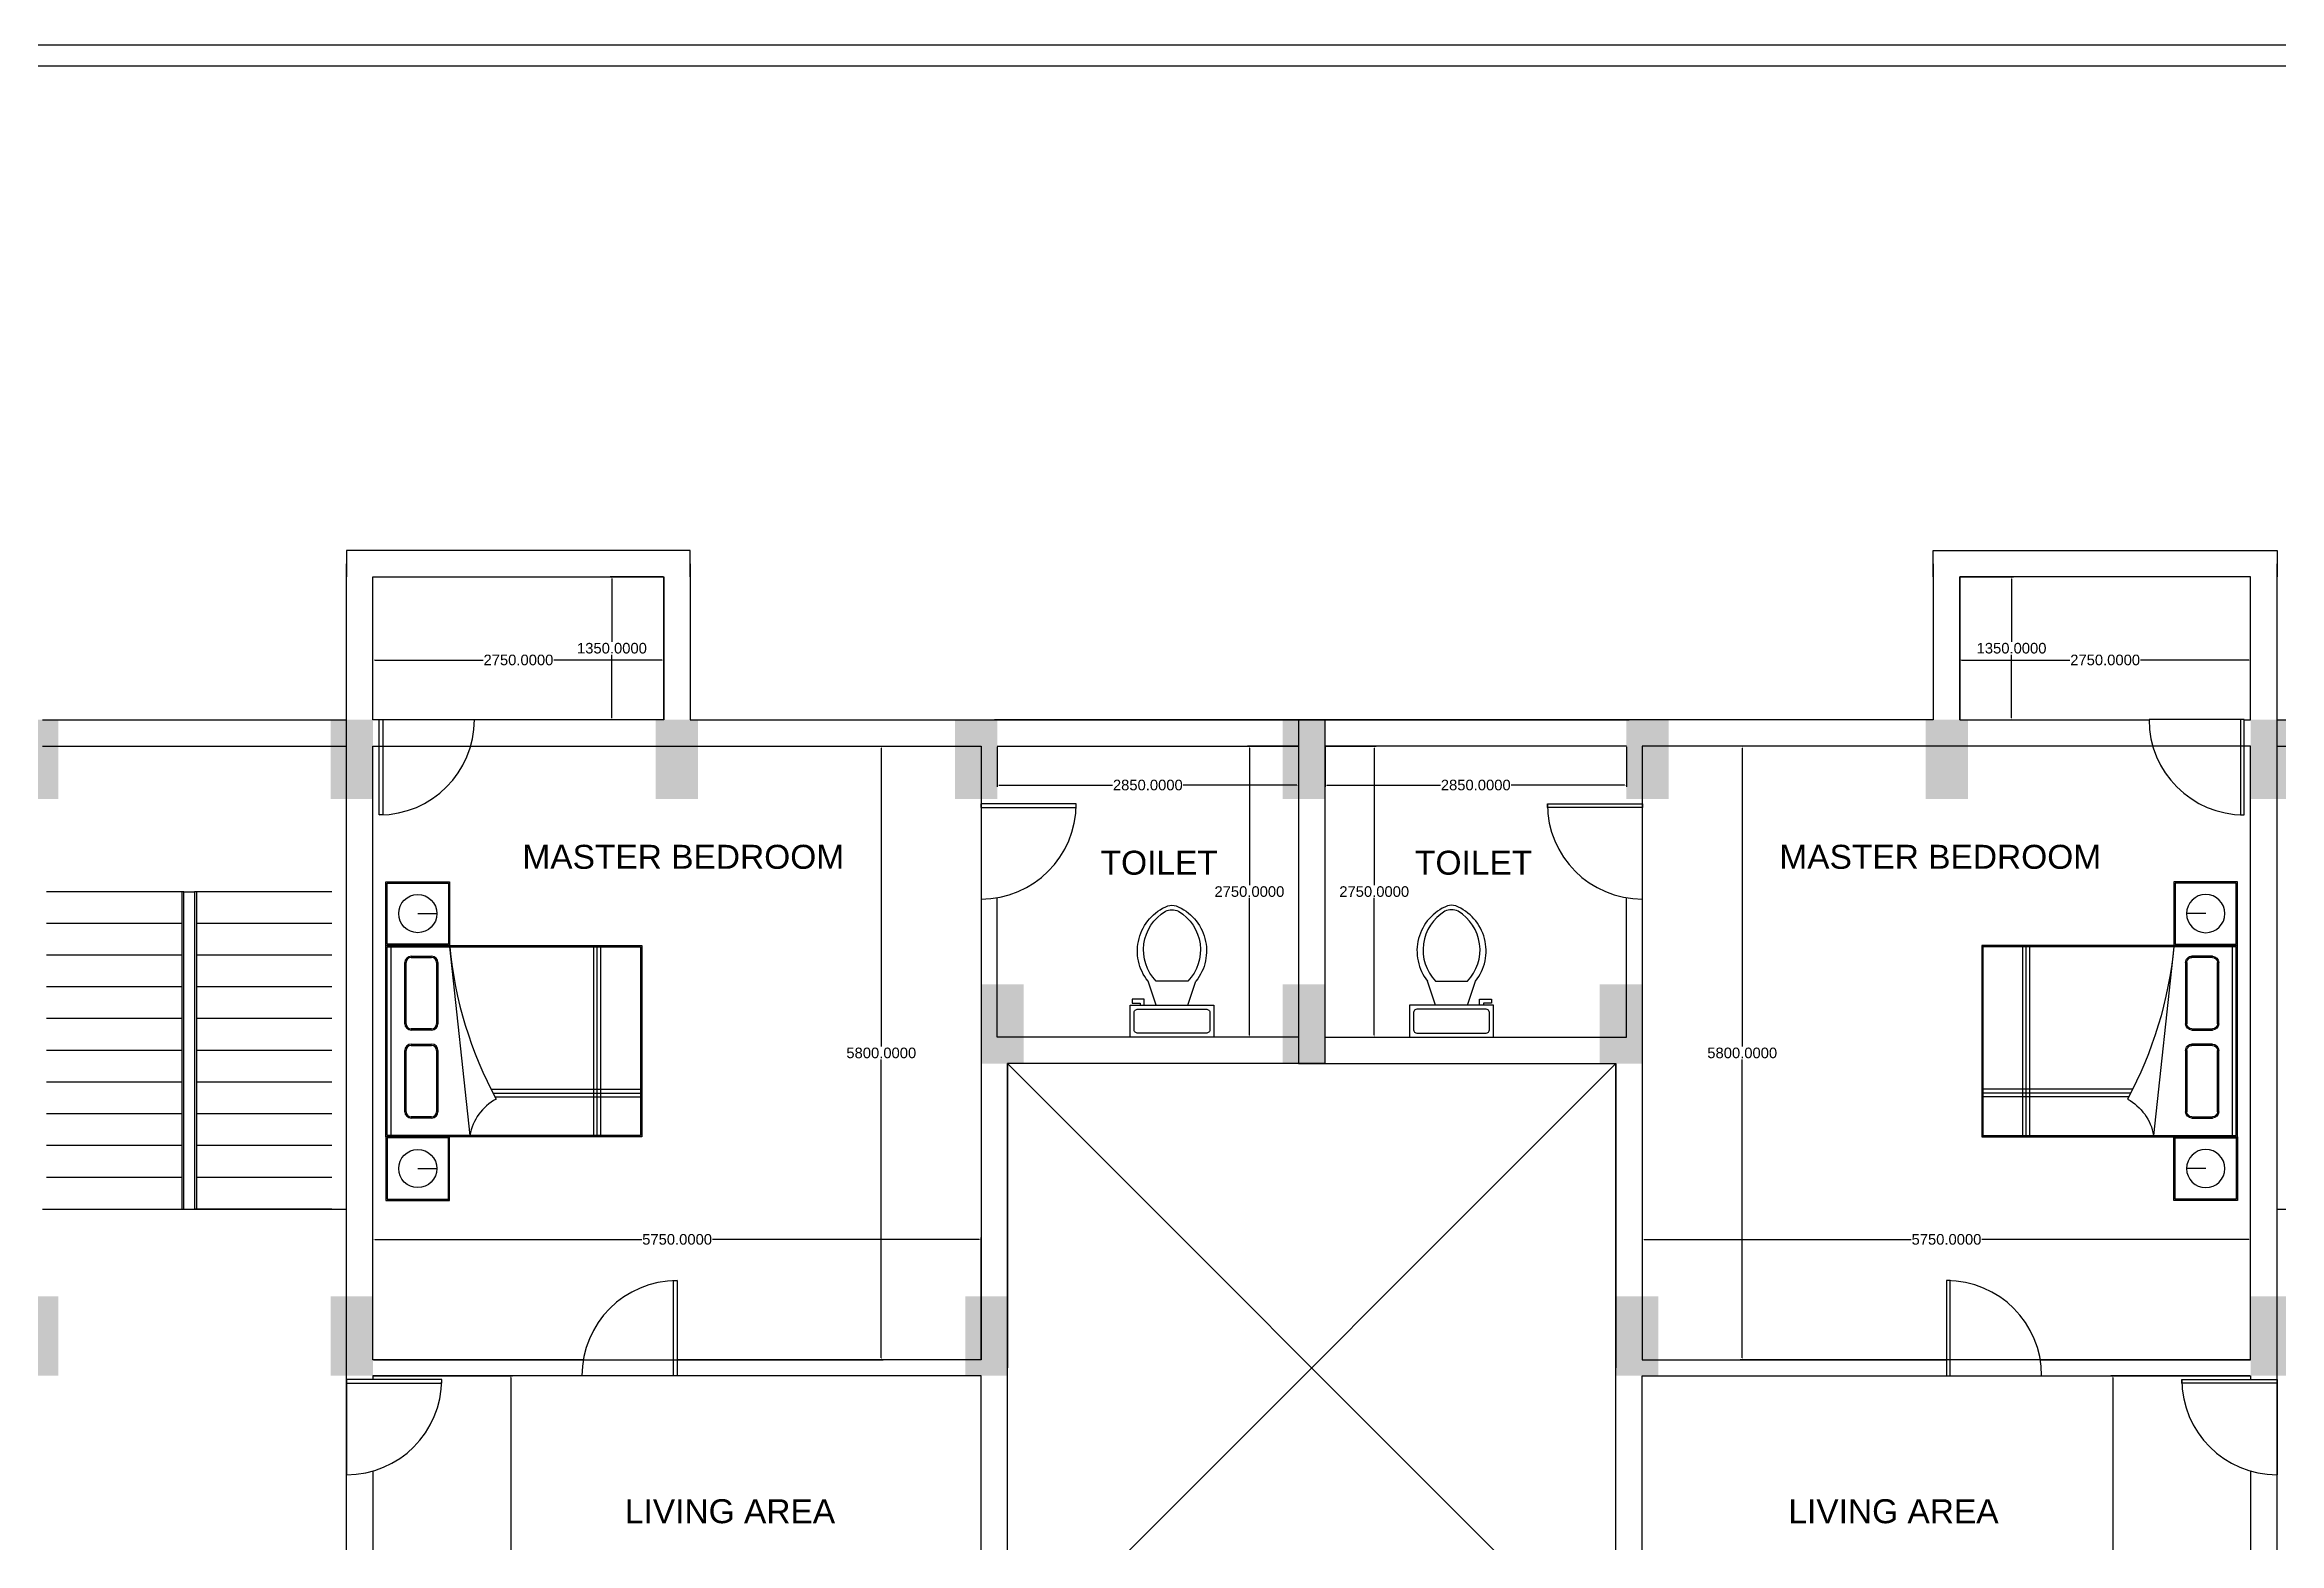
# Model space of a CAD drawing. Header units: metres. Extents: x -2370498 to 1228044, y -644254 to 236701.
# Drawn here: x -54289 to -33164, y -80874 to -66711 of the extents above; entities that cross this region are included whole.
import ezdxf

# ---------------------------------------------------------------- set-up
doc = ezdxf.new("R2010")
doc.units = ezdxf.units.M
doc.header["$MEASUREMENT"] = 0
for name, color, linetype in [('Beam', 6, 'Continuous'), ('funi', 22, 'Continuous'), ('text', 1, 'Continuous'), ('TOILET SAMBLE', 181, 'Continuous')]:
    doc.layers.add(name, color=color, linetype=linetype)
doc.styles.get("Standard").update_dxf_attribs({"font": 'arial.ttf'})
doc.dimstyles.new('Annotative', dxfattribs={"dimscale": 0, "dimtxt": 0.18, "dimasz": 0.18, "dimexe": 0.18, "dimexo": 0.0625, "dimgap": 0.09, "dimtad": 0, "dimtih": 1, "dimtoh": 1, "dimdec": 4, "dimzin": 0, "dimdsep": 46, "dimtxsty": 'Standard', "dimcen": 0.09, "dimadec": 0, "dimazin": 0, "dimtfac": 1, "dimtdec": 4, "dimtofl": 0, "dimtmove": 0, "dimatfit": 3, "dimfxl": 1, "dimtolj": 1, "dimtzin": 0, "dimarcsym": 0})

# ---------------------------------------------------------------- blocks, each defined once
blk = doc.blocks.new('A$C0EA4476A')
at = {"linetype": 'ByBlock', "lineweight": -2}
for p, q in [((0, 2.008), (0, 1.508)), ((0.5, 2.008), (0, 2.008)), ((0.01, 1.998), (0.01, 1.518)), ((0.49, 1.998), (0.01, 1.998)), ((0.49, 1.518), (0.49, 1.998)), ((0.5, 2.008), (2, 2.008)), ((0.5, 0), (0.5, 2.008)), ((0.5, 1.508), (0.5, 2.008)), ((0.51, 1.998), (1.99, 1.998)), ((0.51, 0.01), (0.51, 1.998)), ((0.51, 1.968), (1.99, 1.968)), ((1.99, 1.998), (1.99, 0.01)), ((2, 2.008), (2, 0)), ((2, 2.008), (2.5, 2.008)), ((2, 1.508), (2, 2.008)), ((2.01, 1.998), (2.49, 1.998)), ((2.01, 1.518), (2.01, 1.998)), ((2.49, 1.998), (2.49, 1.518)), ((2.5, 2.008), (2.5, 1.508)), ((0.25, 1.758), (0.25, 1.608)), ((0.646, 1.65), (0.646, 1.81)), ((0.656, 1.65), (0.656, 1.81)), ((0.696, 1.86), (1.176, 1.86)), ((0.696, 1.85), (1.176, 1.85)), ((1.216, 1.81), (1.216, 1.65)), ((1.226, 1.81), (1.226, 1.65)), ((1.336, 1.65), (1.336, 1.81)), ((1.346, 1.65), (1.346, 1.81)), ((1.386, 1.86), (1.866, 1.86)), ((1.386, 1.85), (1.866, 1.85)), ((1.906, 1.81), (1.906, 1.65)), ((1.916, 1.81), (1.916, 1.65)), ((2.25, 1.758), (2.25, 1.608)), ((1.176, 1.61), (0.696, 1.61)), ((1.176, 1.6), (0.696, 1.6)), ((1.866, 1.61), (1.386, 1.61)), ((1.866, 1.6), (1.386, 1.6)), ((0, 1.508), (0.5, 1.508)), ((0.01, 1.518), (0.49, 1.518)), ((1.99, 1.508), (0.51, 1.349)), ((2.5, 1.508), (2, 1.508)), ((2.49, 1.518), (2.01, 1.518)), ((0.812, 1.153), (0.812, 0.01)), ((0.842, 1.169), (0.842, 0.01)), ((0.872, 1.184), (0.872, 0.01)), ((0.51, 0.377), (1.99, 0.377)), ((0.51, 0.35), (1.99, 0.35)), ((0.51, 0.322), (1.99, 0.322)), ((1.99, 0.01), (0.51, 0.01)), ((2, 0), (0.5, 0))]:
    blk.add_line(p, q, dxfattribs=at)
for centre in [(0.25, 1.758), (2.25, 1.758)]:
    blk.add_circle(centre, 0.15, dxfattribs=at)
for centre, radius, start, end in [((0.696, 1.81), 0.05, 90, 180), ((0.696, 1.81), 0.04, 90, 180), ((1.176, 1.81), 0.05, 0, 90), ((1.176, 1.81), 0.04, 0, 90), ((1.386, 1.81), 0.05, 90, 180), ((1.386, 1.81), 0.04, 90, 180), ((1.866, 1.81), 0.05, 0, 90), ((1.866, 1.81), 0.04, 0, 90), ((0.696, 1.65), 0.05, 180, 270), ((0.696, 1.65), 0.04, 180, 270), ((1.176, 1.65), 0.04, 270, 0), ((1.176, 1.65), 0.05, 270, 0), ((1.386, 1.65), 0.05, 180, 270), ((1.386, 1.65), 0.04, 180, 270), ((1.866, 1.65), 0.05, 270, 0), ((1.866, 1.65), 0.04, 270, 0), ((2.293, -1.636), 3.158, 95.5104, 118.3399), ((0.44, 0.952), 0.403, 28.4688, 79.9557)]:
    blk.add_arc(centre, radius, start, end, dxfattribs=at)
blk = doc.blocks.new('Toilet - top')
for p, q in [((9.5, -6), (9.5, -2)), ((-10, -8.5), (-8, -8.5)), ((-10, -9.5), (-10, -8.5)), ((-7, -9.5), (-10, -9.5)), ((-8, -8.5), (-8, -8)), ((-7, -8), (-7, -9.5)), ((-4, -8), (-6, -14)), ((4, -8), (6, -14)), ((4, -14), (-4, -14))]:
    blk.add_line(p, q)
blk.add_lwpolyline([(10.5, -8), (10.5, 0), (-10.5, 0), (-10.5, -8)], close=True)
for points in [[(-9.5, -2), (-9.5, -6)], [(8.5, -1), (-8.5, -1)], [(-8.5, -7), (8.5, -7)]]:
    blk.add_lwpolyline(points)
for centre, radius, start, end in [((-8.62, -1.88), 0.884, 81.8699, 188.1301), ((8.62, -1.88), 0.884, 351.8699, 98.1301), ((-8.62, -6.12), 0.884, 171.8699, 278.1301), ((8.62, -6.12), 0.884, 261.8699, 8.1301), ((3.52, -21.58), 12.17, 141.4691, 247.9714), ((4.2, -21.82), 11.33, 136.3677, 238.9468), ((-3.52, -21.58), 12.17, 292.0284, 38.5307), ((-4.2, -21.82), 11.33, 301.053, 43.6321), ((0, -27.88), 4, 245.7318, 294.2682), ((0, -29), 4, 254.8605, 285.1395)]:
    blk.add_arc(centre, radius, start, end)
blk = doc.blocks.new('*D141')
at = {"layer": 'Beam', "color": 0, "lineweight": -2, "transparency": 16777216}
for p, q in [((-51185, -72520), (-51185, -72508)), ((-51167, -72526), (-50144, -72526)), ((-48453, -72526), (-49476, -72526)), ((-48435, -72520), (-48435, -72508))]:
    blk.add_line(p, q, dxfattribs=at)
at = {"layer": 'Beam', "color": 0, "transparency": 16777216}
for points in [[(-51167, -72523), (-51167, -72529), (-51185, -72526)], [(-48453, -72523), (-48453, -72529), (-48435, -72526)]]:
    blk.add_solid(points, dxfattribs=at)
at = {"layer": 'Defpoints', "color": 0, "transparency": 16777216}
for p in [(-51185, -72526), (-51185, -72526), (-48435, -72526)]:
    blk.add_point(p, dxfattribs=at)
at = {"layer": 'Beam', "color": 0, "transparency": 16777216, "insert": (-49810, -72526), "char_height": 18, "attachment_point": 5}
blk.add_mtext('\\A1;{\\H5.55556x;2750.0000}', dxfattribs=at)
blk = doc.blocks.new('*D142')
at = {"layer": 'Beam', "color": 0, "lineweight": -2, "transparency": 16777216}
for p, q in [((-48442, -71740), (-48944, -71740)), ((-48926, -71758), (-48926, -72355)), ((-48926, -73072), (-48926, -72476)), ((-48442, -73090), (-48944, -73090))]:
    blk.add_line(p, q, dxfattribs=at)
at = {"layer": 'Beam', "color": 0, "transparency": 16777216}
for points in [[(-48929, -71758), (-48923, -71758), (-48926, -71740)], [(-48929, -73072), (-48923, -73072), (-48926, -73090)]]:
    blk.add_solid(points, dxfattribs=at)
at = {"layer": 'Defpoints', "color": 0, "transparency": 16777216}
for p in [(-48435, -71740), (-48926, -73090), (-48435, -73090)]:
    blk.add_point(p, dxfattribs=at)
at = {"layer": 'Beam', "color": 0, "transparency": 16777216, "insert": (-48926, -72415), "char_height": 18, "attachment_point": 5}
blk.add_mtext('\\A1;{\\H5.55556x;1350.0000}', dxfattribs=at)
blk = doc.blocks.new('*D143')
at = {"layer": 'Beam', "color": 0, "lineweight": -2, "transparency": 16777216}
for p, q in [((-45285, -73347), (-45285, -73726)), ((-42435, -73347), (-42435, -73726)), ((-45267, -73708), (-44194, -73708)), ((-42453, -73708), (-43526, -73708))]:
    blk.add_line(p, q, dxfattribs=at)
at = {"layer": 'Beam', "color": 0, "transparency": 16777216}
for points in [[(-45267, -73705), (-45267, -73711), (-45285, -73708)], [(-42453, -73705), (-42453, -73711), (-42435, -73708)]]:
    blk.add_solid(points, dxfattribs=at)
at = {"layer": 'Defpoints', "color": 0, "transparency": 16777216}
for p in [(-45285, -73340), (-42435, -73340), (-42435, -73708)]:
    blk.add_point(p, dxfattribs=at)
at = {"layer": 'Beam', "color": 0, "transparency": 16777216, "insert": (-43860, -73708), "char_height": 18, "attachment_point": 5}
blk.add_mtext('\\A1;{\\H5.55556x;2850.0000}', dxfattribs=at)
blk = doc.blocks.new('*D144')
at = {"layer": 'Beam', "color": 0, "lineweight": -2, "transparency": 16777216}
for p, q in [((-42442, -73340), (-42918, -73340)), ((-42900, -73358), (-42900, -74655)), ((-42900, -76072), (-42900, -74775)), ((-42442, -76090), (-42918, -76090))]:
    blk.add_line(p, q, dxfattribs=at)
at = {"layer": 'Beam', "color": 0, "transparency": 16777216}
for points in [[(-42903, -73358), (-42897, -73358), (-42900, -73340)], [(-42903, -76072), (-42897, -76072), (-42900, -76090)]]:
    blk.add_solid(points, dxfattribs=at)
at = {"layer": 'Defpoints', "color": 0, "transparency": 16777216}
for p in [(-42435, -73340), (-42900, -76090), (-42435, -76090)]:
    blk.add_point(p, dxfattribs=at)
at = {"layer": 'Beam', "color": 0, "transparency": 16777216, "insert": (-42900, -74715), "char_height": 18, "attachment_point": 5}
blk.add_mtext('\\A1;{\\H5.55556x;2750.0000}', dxfattribs=at)
blk = doc.blocks.new('*D145')
at = {"layer": 'Beam', "color": 0, "lineweight": -2, "transparency": 16777216}
for p, q in [((-51179, -73340), (-46362, -73340)), ((-46380, -73358), (-46380, -76180)), ((-46380, -79122), (-46380, -76300)), ((-51179, -79140), (-46362, -79140))]:
    blk.add_line(p, q, dxfattribs=at)
at = {"layer": 'Beam', "color": 0, "transparency": 16777216}
for points in [[(-46383, -73358), (-46377, -73358), (-46380, -73340)], [(-46383, -79122), (-46377, -79122), (-46380, -79140)]]:
    blk.add_solid(points, dxfattribs=at)
at = {"layer": 'Defpoints', "color": 0, "transparency": 16777216}
for p in [(-51185, -73340), (-46380, -73340), (-51185, -79140)]:
    blk.add_point(p, dxfattribs=at)
at = {"layer": 'Beam', "color": 0, "transparency": 16777216, "insert": (-46380, -76240), "char_height": 18, "attachment_point": 5}
blk.add_mtext('\\A1;{\\H5.55556x;5800.0000}', dxfattribs=at)
blk = doc.blocks.new('*D146')
at = {"layer": 'Beam', "color": 0, "lineweight": -2, "transparency": 16777216}
for p, q in [((-51185, -79134), (-51185, -77984)), ((-51167, -78002), (-48643, -78002)), ((-45453, -78002), (-47977, -78002)), ((-45435, -79134), (-45435, -77984))]:
    blk.add_line(p, q, dxfattribs=at)
at = {"layer": 'Beam', "color": 0, "transparency": 16777216}
for points in [[(-51167, -77999), (-51167, -78005), (-51185, -78002)], [(-45453, -77999), (-45453, -78005), (-45435, -78002)]]:
    blk.add_solid(points, dxfattribs=at)
at = {"layer": 'Defpoints', "color": 0, "transparency": 16777216}
for p in [(-51185, -78002), (-51185, -79140), (-45435, -79140)]:
    blk.add_point(p, dxfattribs=at)
at = {"layer": 'Beam', "color": 0, "transparency": 16777216, "insert": (-48310, -78002), "char_height": 18, "attachment_point": 5}
blk.add_mtext('\\A1;{\\H5.55556x;5750.0000}', dxfattribs=at)
blk = doc.blocks.new('*D148')
at = {"layer": 'Beam', "color": 0, "lineweight": -2, "transparency": 16777216}
for p, q in [((-51179, -79290), (-49865, -79290)), ((-49883, -79308), (-49883, -82155)), ((-49883, -85122), (-49883, -82275)), ((-51179, -85140), (-49865, -85140))]:
    blk.add_line(p, q, dxfattribs=at)
at = {"layer": 'Beam', "color": 0, "transparency": 16777216}
for points in [[(-49886, -79308), (-49880, -79308), (-49883, -79290)], [(-49886, -85122), (-49880, -85122), (-49883, -85140)]]:
    blk.add_solid(points, dxfattribs=at)
at = {"layer": 'Defpoints', "color": 0, "transparency": 16777216}
for p in [(-51185, -79290), (-51185, -85140), (-49883, -85140)]:
    blk.add_point(p, dxfattribs=at)
at = {"layer": 'Beam', "color": 0, "transparency": 16777216, "insert": (-49883, -82215), "char_height": 18, "attachment_point": 5}
blk.add_mtext('\\A1;{\\H5.55556x;5850.0000}', dxfattribs=at)
blk = doc.blocks.new('*D158')
at = {"layer": 'Beam', "color": 0, "lineweight": -2, "transparency": 16777216}
for p, q in [((-36185, -72520), (-36185, -72508)), ((-36167, -72526), (-35144, -72526)), ((-33453, -72526), (-34476, -72526)), ((-33435, -72520), (-33435, -72508))]:
    blk.add_line(p, q, dxfattribs=at)
at = {"layer": 'Beam', "color": 0, "transparency": 16777216}
for points in [[(-36167, -72523), (-36167, -72529), (-36185, -72526)], [(-33453, -72523), (-33453, -72529), (-33435, -72526)]]:
    blk.add_solid(points, dxfattribs=at)
at = {"layer": 'Defpoints', "color": 0, "transparency": 16777216}
for p in [(-36185, -72526), (-33435, -72526), (-33435, -72526)]:
    blk.add_point(p, dxfattribs=at)
at = {"layer": 'Beam', "color": 0, "transparency": 16777216, "insert": (-34810, -72526), "char_height": 18, "attachment_point": 5}
blk.add_mtext('\\A1;{\\H5.55556x;2750.0000}', dxfattribs=at)
blk = doc.blocks.new('*D159')
at = {"layer": 'Beam', "color": 0, "lineweight": -2, "transparency": 16777216}
for p, q in [((-36179, -71740), (-35677, -71740)), ((-35695, -71758), (-35695, -72355)), ((-35695, -73072), (-35695, -72476)), ((-36179, -73090), (-35677, -73090))]:
    blk.add_line(p, q, dxfattribs=at)
at = {"layer": 'Beam', "color": 0, "transparency": 16777216}
for points in [[(-35698, -71758), (-35692, -71758), (-35695, -71740)], [(-35698, -73072), (-35692, -73072), (-35695, -73090)]]:
    blk.add_solid(points, dxfattribs=at)
at = {"layer": 'Defpoints', "color": 0, "transparency": 16777216}
for p in [(-36185, -71740), (-36185, -73090), (-35695, -73090)]:
    blk.add_point(p, dxfattribs=at)
at = {"layer": 'Beam', "color": 0, "transparency": 16777216, "insert": (-35695, -72415), "char_height": 18, "attachment_point": 5}
blk.add_mtext('\\A1;{\\H5.55556x;1350.0000}', dxfattribs=at)
blk = doc.blocks.new('*D160')
at = {"layer": 'Beam', "color": 0, "lineweight": -2, "transparency": 16777216}
for p, q in [((-42185, -73347), (-42185, -73726)), ((-39335, -73347), (-39335, -73726)), ((-42167, -73708), (-41094, -73708)), ((-39353, -73708), (-40426, -73708))]:
    blk.add_line(p, q, dxfattribs=at)
at = {"layer": 'Beam', "color": 0, "transparency": 16777216}
for points in [[(-42167, -73705), (-42167, -73711), (-42185, -73708)], [(-39353, -73705), (-39353, -73711), (-39335, -73708)]]:
    blk.add_solid(points, dxfattribs=at)
at = {"layer": 'Defpoints', "color": 0, "transparency": 16777216}
for p in [(-42185, -73340), (-39335, -73340), (-42185, -73708)]:
    blk.add_point(p, dxfattribs=at)
at = {"layer": 'Beam', "color": 0, "transparency": 16777216, "insert": (-40760, -73708), "char_height": 18, "attachment_point": 5}
blk.add_mtext('\\A1;{\\H5.55556x;2850.0000}', dxfattribs=at)
blk = doc.blocks.new('*D161')
at = {"layer": 'Beam', "color": 0, "lineweight": -2, "transparency": 16777216}
for p, q in [((-42179, -73340), (-41702, -73340)), ((-41720, -73358), (-41720, -74655)), ((-41720, -76072), (-41720, -74775)), ((-42179, -76090), (-41702, -76090))]:
    blk.add_line(p, q, dxfattribs=at)
at = {"layer": 'Beam', "color": 0, "transparency": 16777216}
for points in [[(-41723, -73358), (-41717, -73358), (-41720, -73340)], [(-41723, -76072), (-41717, -76072), (-41720, -76090)]]:
    blk.add_solid(points, dxfattribs=at)
at = {"layer": 'Defpoints', "color": 0, "transparency": 16777216}
for p in [(-42185, -73340), (-42185, -76090), (-41720, -76090)]:
    blk.add_point(p, dxfattribs=at)
at = {"layer": 'Beam', "color": 0, "transparency": 16777216, "insert": (-41720, -74715), "char_height": 18, "attachment_point": 5}
blk.add_mtext('\\A1;{\\H5.55556x;2750.0000}', dxfattribs=at)
blk = doc.blocks.new('*D162')
at = {"layer": 'Beam', "color": 0, "lineweight": -2, "transparency": 16777216}
for p, q in [((-33442, -73340), (-38259, -73340)), ((-38241, -73358), (-38241, -76180)), ((-38241, -79122), (-38241, -76300)), ((-33442, -79140), (-38259, -79140))]:
    blk.add_line(p, q, dxfattribs=at)
at = {"layer": 'Beam', "color": 0, "transparency": 16777216}
for points in [[(-38244, -73358), (-38238, -73358), (-38241, -73340)], [(-38244, -79122), (-38238, -79122), (-38241, -79140)]]:
    blk.add_solid(points, dxfattribs=at)
at = {"layer": 'Defpoints', "color": 0, "transparency": 16777216}
for p in [(-38241, -73340), (-33435, -73340), (-33435, -79140)]:
    blk.add_point(p, dxfattribs=at)
at = {"layer": 'Beam', "color": 0, "transparency": 16777216, "insert": (-38241, -76240), "char_height": 18, "attachment_point": 5}
blk.add_mtext('\\A1;{\\H5.55556x;5800.0000}', dxfattribs=at)
blk = doc.blocks.new('*D163')
at = {"layer": 'Beam', "color": 0, "lineweight": -2, "transparency": 16777216}
for p, q in [((-39185, -79134), (-39185, -77984)), ((-39167, -78002), (-36643, -78002)), ((-33453, -78002), (-35977, -78002)), ((-33435, -79134), (-33435, -77984))]:
    blk.add_line(p, q, dxfattribs=at)
at = {"layer": 'Beam', "color": 0, "transparency": 16777216}
for points in [[(-39167, -77999), (-39167, -78005), (-39185, -78002)], [(-33453, -77999), (-33453, -78005), (-33435, -78002)]]:
    blk.add_solid(points, dxfattribs=at)
at = {"layer": 'Defpoints', "color": 0, "transparency": 16777216}
for p in [(-33435, -78002), (-39185, -79140), (-33435, -79140)]:
    blk.add_point(p, dxfattribs=at)
at = {"layer": 'Beam', "color": 0, "transparency": 16777216, "insert": (-36310, -78002), "char_height": 18, "attachment_point": 5}
blk.add_mtext('\\A1;{\\H5.55556x;5750.0000}', dxfattribs=at)
blk = doc.blocks.new('*D165')
at = {"layer": 'Beam', "color": 0, "lineweight": -2, "transparency": 16777216}
for p, q in [((-33442, -79290), (-34755, -79290)), ((-34737, -79308), (-34737, -82155)), ((-34737, -85122), (-34737, -82275)), ((-33442, -85140), (-34755, -85140))]:
    blk.add_line(p, q, dxfattribs=at)
at = {"layer": 'Beam', "color": 0, "transparency": 16777216}
for points in [[(-34740, -79308), (-34734, -79308), (-34737, -79290)], [(-34740, -85122), (-34734, -85122), (-34737, -85140)]]:
    blk.add_solid(points, dxfattribs=at)
at = {"layer": 'Defpoints', "color": 0, "transparency": 16777216}
for p in [(-33435, -79290), (-34737, -85140), (-33435, -85140)]:
    blk.add_point(p, dxfattribs=at)
at = {"layer": 'Beam', "color": 0, "transparency": 16777216, "insert": (-34737, -82215), "char_height": 18, "attachment_point": 5}
blk.add_mtext('\\A1;{\\H5.55556x;5850.0000}', dxfattribs=at)

msp = doc.modelspace()

# ---------------------------------------------------------------- hatches: boundary and pattern name
at = {"layer": 'Beam', "true_color": 0xed1f24}
h = msp.add_hatch(color=240, dxfattribs=at)
h.dxf.hatch_style = 1
h.paths.add_polyline_path([(-54160.60463, -73090.33798), (-54560.60463, -73090.33798), (-54560.60463, -73840.33798), (-54160.60463, -73840.33798)])
h = msp.add_hatch(color=240, dxfattribs=at)
h.dxf.hatch_style = 1
h.paths.add_polyline_path([(-51584.97616, -73090.33798), (-51184.97616, -73090.33798), (-51184.97616, -73840.33798), (-51584.97616, -73840.33798)])
h = msp.add_hatch(color=240, dxfattribs=at)
h.dxf.hatch_style = 1
h.paths.add_polyline_path([(-48513.22884, -73091.02), (-48113.22884, -73091.02), (-48113.22884, -73841.02), (-48513.22884, -73841.02)])
h = msp.add_hatch(color=240, dxfattribs=at)
h.dxf.hatch_style = 1
h.paths.add_polyline_path([(-45683.56959, -73090.02033), (-45283.56959, -73090.02033), (-45283.56959, -73840.02033), (-45683.56959, -73840.02033)])
h = msp.add_hatch(color=240, dxfattribs=at)
h.dxf.hatch_style = 1
h.paths.add_polyline_path([(-42584.03839, -73089.38865), (-42184.03839, -73089.38865), (-42184.03839, -73839.38865), (-42584.03839, -73839.38865)])
h = msp.add_hatch(color=240, dxfattribs=at)
h.dxf.hatch_style = 1
h.paths.add_polyline_path([(-38937.0112, -73090.02033), (-39337.0112, -73090.02033), (-39337.0112, -73840.02033), (-38937.0112, -73840.02033)])
h = msp.add_hatch(color=240, dxfattribs=at)
h.dxf.hatch_style = 1
h.paths.add_polyline_path([(-36107.35195, -73091.02), (-36507.35195, -73091.02), (-36507.35195, -73841.02), (-36107.35195, -73841.02)])
h = msp.add_hatch(color=240, dxfattribs=at)
h.dxf.hatch_style = 1
h.paths.add_polyline_path([(-33035.60463, -73090.33798), (-33435.60463, -73090.33798), (-33435.60463, -73840.33798), (-33035.60463, -73840.33798)])
h = msp.add_hatch(color=240, dxfattribs=at)
h.dxf.hatch_style = 1
h.paths.add_polyline_path([(-45432.2907, -75590.43178), (-45032.2907, -75590.43178), (-45032.2907, -76340.43178), (-45432.2907, -76340.43178)])
h = msp.add_hatch(color=240, dxfattribs=at)
h.dxf.hatch_style = 1
h.paths.add_polyline_path([(-42585.2904, -75590.43178), (-42185.2904, -75590.43178), (-42185.2904, -76340.43178), (-42585.2904, -76340.43178)])
h = msp.add_hatch(color=240, dxfattribs=at)
h.dxf.hatch_style = 1
h.paths.add_polyline_path([(-39188.29009, -75590.43178), (-39588.29009, -75590.43178), (-39588.29009, -76340.43178), (-39188.29009, -76340.43178)])
h = msp.add_hatch(color=240, dxfattribs=at)
h.dxf.hatch_style = 1
h.paths.add_polyline_path([(-54160.2904, -78540.43178), (-54560.2904, -78540.43178), (-54560.2904, -79290.43178), (-54160.2904, -79290.43178)])
h = msp.add_hatch(color=240, dxfattribs=at)
h.dxf.hatch_style = 1
h.paths.add_polyline_path([(-51585.2904, -78540.43178), (-51185.2904, -78540.43178), (-51185.2904, -79290.43178), (-51585.2904, -79290.43178)])
h = msp.add_hatch(color=240, dxfattribs=at)
h.dxf.hatch_style = 1
h.paths.add_polyline_path([(-45585.2904, -78540.43178), (-45185.2904, -78540.43178), (-45185.2904, -79290.43178), (-45585.2904, -79290.43178)])
h = msp.add_hatch(color=240, dxfattribs=at)
h.dxf.hatch_style = 1
h.paths.add_polyline_path([(-39035.2904, -78540.43178), (-39435.2904, -78540.43178), (-39435.2904, -79290.43178), (-39035.2904, -79290.43178)])
h = msp.add_hatch(color=240, dxfattribs=at)
h.dxf.hatch_style = 1
h.paths.add_polyline_path([(-33035.2904, -78540.43178), (-33435.2904, -78540.43178), (-33435.2904, -79290.43178), (-33035.2904, -79290.43178)])

# ---------------------------------------------------------------- linework, layer by layer
at = {"layer": 'Beam', "color": 7}
for p, q in [((-54310.2904, -73090.43178), (-51435.2904, -73090.43178)), ((-42310.2904, -73090.43178), (-45310.2904, -73090.43178)), ((-42310.2904, -73090.43178), (-39310.2904, -73090.43178)), ((-33185.2904, -73090.43178), (-30310.2904, -73090.43178)), ((-54310.2904, -73340.43178), (-51435.2904, -73340.43178)), ((-51185.2904, -79140.43178), (-51185.2904, -73340.43178)), ((-51185.2904, -73340.43178), (-51128.11798, -73340.43178)), ((-50261.22657, -73340.43178), (-45435.2904, -73340.43178)), ((-45435.2904, -73340.43178), (-45435.2904, -73885.76018)), ((-39185.2904, -73340.43178), (-39185.2904, -73885.76018)), ((-34359.35422, -73340.43178), (-39185.2904, -73340.43178)), ((-33435.2904, -73340.43178), (-33492.46281, -73340.43178)), ((-33435.2904, -79140.43178), (-33435.2904, -73340.43178)), ((-33185.2904, -73340.43178), (-30310.2904, -73340.43178)), ((-45435.2904, -74785.7577), (-45435.2904, -76215.43178)), ((-39185.2904, -74785.7577), (-39185.2904, -76215.43178)), ((-45435.2904, -76215.43178), (-45435.2904, -79140.43178)), ((-39185.2904, -76215.43178), (-39185.2904, -79140.43178)), ((-49197.70236, -79140.43178), (-51185.2904, -79140.43178)), ((-45435.2904, -79140.43178), (-48310.2904, -79140.43178)), ((-39185.2904, -79140.43178), (-36310.2904, -79140.43178)), ((-35422.87843, -79140.43178), (-33435.2904, -79140.43178))]:
    msp.add_line(p, q, dxfattribs=at)
at = {"layer": 'Beam', "color": 6}
for p, q in [((-51125.55796, -73089.57076), (-50225.55796, -73089.57076)), ((-33495.02283, -73089.57076), (-34395.02283, -73089.57076)), ((-45435.2904, -73885.76018), (-45435.2904, -74785.76018)), ((-39185.2904, -73885.76018), (-39185.2904, -74785.76018)), ((-52972.7904, -74715.43178), (-54272.7904, -74715.43178)), ((-51572.7904, -74715.43178), (-52872.7904, -74715.43178)), ((-52992.7904, -75015.43178), (-54272.7904, -75015.43178)), ((-51572.7904, -75015.43178), (-52852.7904, -75015.43178)), ((-52992.7904, -75315.43178), (-54272.7904, -75315.43178)), ((-51572.7904, -75315.43178), (-52852.7904, -75315.43178)), ((-52992.7904, -75615.43178), (-54272.7904, -75615.43178)), ((-51572.7904, -75615.43178), (-52852.7904, -75615.43178)), ((-52992.7904, -75915.43178), (-54272.7904, -75915.43178)), ((-51572.7904, -75915.43178), (-52852.7904, -75915.43178)), ((-52992.7904, -76215.43178), (-54272.7904, -76215.43178)), ((-51572.7904, -76215.43178), (-52852.7904, -76215.43178)), ((-52992.7904, -76515.43178), (-54272.7904, -76515.43178)), ((-51572.7904, -76515.43178), (-52852.7904, -76515.43178)), ((-52992.7904, -76815.43178), (-54272.7904, -76815.43178)), ((-51572.7904, -76815.43178), (-52852.7904, -76815.43178)), ((-52992.7904, -77115.43178), (-54272.7904, -77115.43178)), ((-51572.7904, -77115.43178), (-52852.7904, -77115.43178)), ((-52992.7904, -77415.43178), (-54272.7904, -77415.43178)), ((-51572.7904, -77415.43178), (-52852.7904, -77415.43178)), ((-54310.2904, -77715.43178), (-51435.2904, -77715.43178)), ((-51572.7904, -77715.43178), (-52872.7904, -77715.43178)), ((-33185.2904, -77715.43178), (-30310.2904, -77715.43178)), ((-51435.3787, -79326.66591), (-51435.3787, -80226.66591)), ((-48310.2904, -79290.43178), (-49210.2904, -79290.43178)), ((-36310.2904, -79290.43178), (-35410.2904, -79290.43178)), ((-33185.20209, -79326.66591), (-33185.20209, -80226.66591))]:
    msp.add_line(p, q, dxfattribs=at)
at = {"layer": 'Beam', "color": 5}
msp.add_line((-52992.7904, -74715.43178), (-52992.7904, -77715.43178), dxfattribs=at)
at = {"layer": 'Beam', "color": 175, "true_color": 0x4554a5}
msp.add_line((-52852.7904, -74715.43178), (-52852.7904, -77715.43178), dxfattribs=at)
at = {"layer": 'Beam', "color": 1}
for p, q in [((-45185.2904, -76340.43178), (-39435.2904, -82090.43178)), ((-45185.2904, -82090.43178), (-39435.2904, -76340.43178))]:
    msp.add_line(p, q, dxfattribs=at)
at = {"layer": 'Beam', "color": 3}
msp.add_lwpolyline([(-72764.57603, -66710.59602), (-8530.07643, -66710.59602), (-8530.07643, -99942.18432), (-72665.29917, -99942.18432), (-72665.29917, -66710.59602)], dxfattribs=at)
for points in [[(-72465.29917, -66910.59602), (-8730.07643, -66910.59602), (-8730.07643, -99742.18432), (-72465.29917, -99742.18432)], [(-51125.55796, -73989.57076), (-51125.55796, -73089.57076), (-51090.55796, -73089.57076), (-51090.55796, -73989.57076)], [(-33495.02283, -73989.57076), (-33495.02283, -73089.57076), (-33530.02283, -73089.57076), (-33530.02283, -73989.57076)], [(-44537.40182, -73885.76018), (-45437.40182, -73885.76018), (-45437.40182, -73920.76018), (-44537.40182, -73920.76018)], [(-40083.17897, -73885.76018), (-39183.17897, -73885.76018), (-39183.17897, -73920.76018), (-40083.17897, -73920.76018)], [(-48310.2904, -78390.43178), (-48310.2904, -79290.43178), (-48345.2904, -79290.43178), (-48345.2904, -78390.43178)], [(-36310.2904, -78390.43178), (-36310.2904, -79290.43178), (-36275.2904, -79290.43178), (-36275.2904, -78390.43178)], [(-50535.3787, -79326.66591), (-51435.3787, -79326.66591), (-51435.3787, -79361.66591), (-50535.3787, -79361.66591)], [(-34085.20209, -79326.66591), (-33185.20209, -79326.66591), (-33185.20209, -79361.66591), (-34085.20209, -79361.66591)]]:
    msp.add_lwpolyline(points, close=True, dxfattribs=at)
at = {"layer": 'Beam', "color": 7}
for points in [[(-48185.2904, -71740.43178), (-48185.2904, -71490.43178), (-51435.2904, -71490.43178), (-51435.2904, -71740.43178)], [(-36435.2904, -71740.43178), (-36435.2904, -71490.43178), (-33185.2904, -71490.43178), (-33185.2904, -71740.43178)], [(-48185.2904, -91340.43178), (-48185.2904, -92740.43178), (-51435.2904, -92740.43178), (-51435.2904, -89615.43178), (-51435.2904, -85215.43178), (-51435.2904, -79215.43178), (-51435.2904, -73215.43178), (-51435.2904, -71615.43178)], [(-51128.11798, -73090.43178), (-51185.2904, -73090.43178), (-51185.2904, -71740.43178), (-48435.2904, -71740.43178), (-48435.2904, -73090.43178), (-48435.2904, -71740.43178)], [(-48185.2904, -71615.43178), (-48185.2904, -73090.43178), (-45310.2904, -73090.43178), (-42185.2904, -73090.43178), (-42185.2904, -76340.43178), (-45185.2904, -76340.43178)], [(-36435.2904, -71615.43178), (-36435.2904, -73090.43178), (-39310.2904, -73090.43178), (-42435.2904, -73090.43178), (-42435.2904, -76340.43178), (-39435.2904, -76340.43178)], [(-36435.2904, -91340.43178), (-36435.2904, -92740.43178), (-33185.2904, -92740.43178), (-33185.2904, -89615.43178), (-33185.2904, -85215.43178), (-33185.2904, -79215.43178), (-33185.2904, -73215.43178), (-33185.2904, -71615.43178)], [(-33492.46281, -73090.43178), (-33435.2904, -73090.43178), (-33435.2904, -71740.43178), (-36185.2904, -71740.43178), (-36185.2904, -73090.43178), (-36185.2904, -71740.43178)], [(-48435.2904, -73090.43178), (-50228.36761, -73090.43178)], [(-36185.2904, -73090.43178), (-34392.21318, -73090.43178)], [(-45285.2904, -73340.43178), (-42435.2904, -73340.43178), (-42435.2904, -76090.43178), (-45285.2904, -76090.43178), (-45285.2904, -74771.49702)], [(-39335.2904, -73340.43178), (-42185.2904, -73340.43178), (-42185.2904, -76090.43178), (-39335.2904, -76090.43178), (-39335.2904, -74771.49702)], [(-42310.2904, -91340.43178), (-48185.2904, -91340.43178), (-42185.2904, -91340.43178), (-42185.2904, -85215.43178), (-42185.2904, -82090.43178), (-45185.2904, -82090.43178), (-45185.2904, -79215.43178)], [(-42310.2904, -91340.43178), (-36435.2904, -91340.43178), (-42435.2904, -91340.43178), (-42435.2904, -85215.43178), (-42435.2904, -82090.43178), (-39435.2904, -82090.43178), (-39435.2904, -79215.43178)], [(-49210.2904, -79290.43178), (-51185.2904, -79290.43178), (-51185.2904, -79326.66591)], [(-51185.2904, -80191.22119), (-51185.2904, -85140.43178), (-48310.2904, -85140.43178), (-45435.2904, -85140.43178), (-45435.2904, -82215.43178), (-45435.2904, -79290.43178), (-48345.2904, -79290.43178)], [(-33435.2904, -80191.22119), (-33435.2904, -85140.43178), (-36310.2904, -85140.43178), (-39185.2904, -85140.43178), (-39185.2904, -82215.43178), (-39185.2904, -79290.43178), (-36275.2904, -79290.43178)], [(-35410.2904, -79290.43178), (-33435.2904, -79290.43178), (-33435.2904, -79326.66591)]]:
    msp.add_lwpolyline(points, dxfattribs=at)
at = {"layer": 'Beam', "color": 5}
msp.add_lwpolyline([(-52972.7904, -77715.43178), (-52972.7904, -74715.43178), (-52872.7904, -74715.43178), (-52872.7904, -77715.43178)], dxfattribs=at)
at = {"layer": 'Beam', "color": 7}
for points in [[(-45185.2904, -79215.43178), (-45185.2904, -76340.43178)], [(-39435.2904, -79215.43178), (-39435.2904, -76340.43178)]]:
    msp.add_lwpolyline(points, close=True, dxfattribs=at)
at = {"layer": 'Beam', "color": 3}
for centre, start, end in [((-51125.55796, -73089.57076), 270, 0), ((-33495.02283, -73089.57076), 180, 270), ((-45437.40182, -73885.76018), 270, 0), ((-39183.17897, -73885.76018), 180, 270), ((-48310.2904, -79290.43178), 90, 180), ((-36310.2904, -79290.43178), 0, 90), ((-51435.3787, -79326.66591), 270, 0), ((-33185.20209, -79326.66591), 180, 270)]:
    msp.add_arc(centre, 900, start, end, dxfattribs=at)

# ---------------------------------------------------------------- block references
at = {"layer": 'funi', "yscale": 1204.721870579624, "zscale": 1204.721870579624}
for p, xscale, rotation in [((-48643.48716, -77633.27499), 1204.721870579624, 90), ((-35977.09363, -77633.27499), -1204.721870579624, 270)]:
    msp.add_blockref('A$C0EA4476A', p, dxfattribs=dict(at, xscale=xscale, rotation=rotation))
at = {"layer": 'TOILET SAMBLE', "yscale": 37.76239790801824, "zscale": 37.76239790801824, "rotation": 180}
for p, xscale in [((-43631.67083, -76090.43178), -37.76239790801824), ((-40988.90996, -76090.43178), 37.76239790801824)]:
    msp.add_blockref('Toilet - top', p, dxfattribs=dict(at, xscale=xscale))

# ---------------------------------------------------------------- texts
at = {"layer": 'text'}
for s, insert, char_height, attachment_point in [('\\A1;MASTER BEDROOM', (-46730.7123, -74272.66621), 226.5743874, 3), (' TOILET', (-43198.53542, -74328.314), 226.574387, 3), (' TOILET', (-41422.04537, -74328.314), 226.574387, 1), ('\\A1;MASTER BEDROOM', (-37889.86849, -74272.66621), 226.5743874, 1), ('\\A1;LIVING AREA', (-46816.01027, -80687.39508), 226.5743874, 9), ('\\A1;LIVING AREA', (-37804.57052, -80687.39508), 226.5743874, 7)]:
    msp.add_mtext_dynamic_manual_height_columns(s, width=4249.6763397, gutter_width=37.7624, heights=[0], dxfattribs=dict(at, insert=insert, char_height=char_height, attachment_point=attachment_point))

# ---------------------------------------------------------------- dimensions: what is measured, and where the dimension line sits
at = {"layer": 'Beam', "color": 4}
for base, p1, p2, angle, picture, middle in [((-48926.06295, -73090.43178), (-48435.2904, -71740.43178), (-48435.2904, -73090.43178), 90, '*D142', (-48926.06295, -72415.43178)), ((-35694.51784, -73090.43178), (-36185.2904, -71740.43178), (-36185.2904, -73090.43178), 90, '*D159', (-35694.51784, -72415.43178)), ((-46379.95286, -73340.43178), (-51185.2904, -79140.43178), (-51185.2904, -73340.43178), 90, '*D145', (-46379.95286, -76240.43178)), ((-42435.2904, -73708.00406), (-45285.2904, -73340.43178), (-42435.2904, -73340.43178), 180, '*D143', (-43860.2904, -73708.00406)), ((-42900.13553, -76090.43178), (-42435.2904, -73340.43178), (-42435.2904, -76090.43178), 90, '*D144', (-42900.13553, -74715.43178)), ((-41720.44526, -76090.43178), (-42185.2904, -73340.43178), (-42185.2904, -76090.43178), 90, '*D161', (-41720.44526, -74715.43178)), ((-38240.62793, -73340.43178), (-33435.2904, -79140.43178), (-33435.2904, -73340.43178), 90, '*D162', (-38240.62793, -76240.43178)), ((-51185.2904, -78002.47556), (-45435.2904, -79140.43178), (-51185.2904, -79140.43178), 180, '*D146', (-48310.2904, -78002.47556)), ((-49883.10691, -85140.43178), (-51185.2904, -79290.43178), (-51185.2904, -85140.43178), 90, '*D148', (-49883.10691, -82215.43178)), ((-34737.47388, -85140.43178), (-33435.2904, -79290.43178), (-33435.2904, -85140.43178), 90, '*D165', (-34737.47388, -82215.43178))]:
    dim = msp.add_linear_dim(base=base, p1=p1, p2=p2, angle=angle, text='{\\H5.55556x;<>}', dimstyle='Annotative', dxfattribs=at)
    dim.commit()
    dim.dimension.update_dxf_attribs({"geometry": picture, "text_midpoint": middle})
for base, p1, p2, picture, middle in [((-51185.2904, -72526.42186), (-48435.2904, -72526.42186), (-51185.2904, -72526.42186), '*D141', (-49810.2904, -72526.42186)), ((-33435.2904, -72526.42186), (-36185.2904, -72526.42186), (-33435.2904, -72526.42186), '*D158', (-34810.2904, -72526.42186)), ((-42185.2904, -73708.00406), (-39335.2904, -73340.43178), (-42185.2904, -73340.43178), '*D160', (-40760.2904, -73708.00406)), ((-33435.2904, -78002.47556), (-39185.2904, -79140.43178), (-33435.2904, -79140.43178), '*D163', (-36310.2904, -78002.47556))]:
    dim = msp.add_linear_dim(base=base, p1=p1, p2=p2, text='{\\H5.55556x;<>}', dimstyle='Annotative', dxfattribs=at)
    dim.commit()
    dim.dimension.update_dxf_attribs({"geometry": picture, "text_midpoint": middle})

doc.saveas('drawing.dxf')
